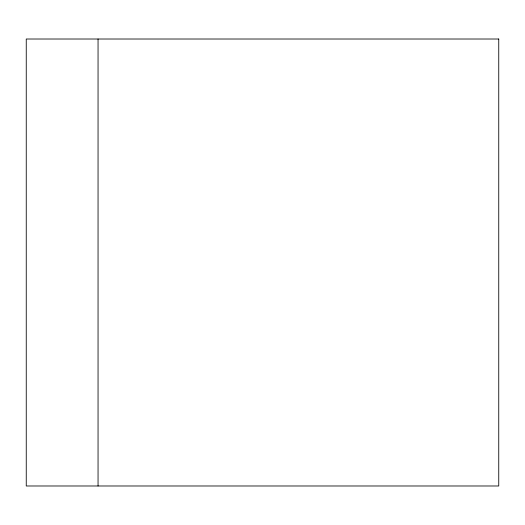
<?xml version="1.0" encoding="UTF-8"?>
<svg xmlns="http://www.w3.org/2000/svg" width="525" height="525" viewBox="0 0 525 525"><rect width="100%" height="100%" fill="white"/><g stroke="black" fill="none" stroke-linecap="round" stroke-linejoin="round"><path stroke-width="0.79" d="M98.05 39.014L98.05 485.986M498.75 39.014L26.25 39.014L26.25 485.986L498.75 485.986L498.75 39.014"/></g></svg>
